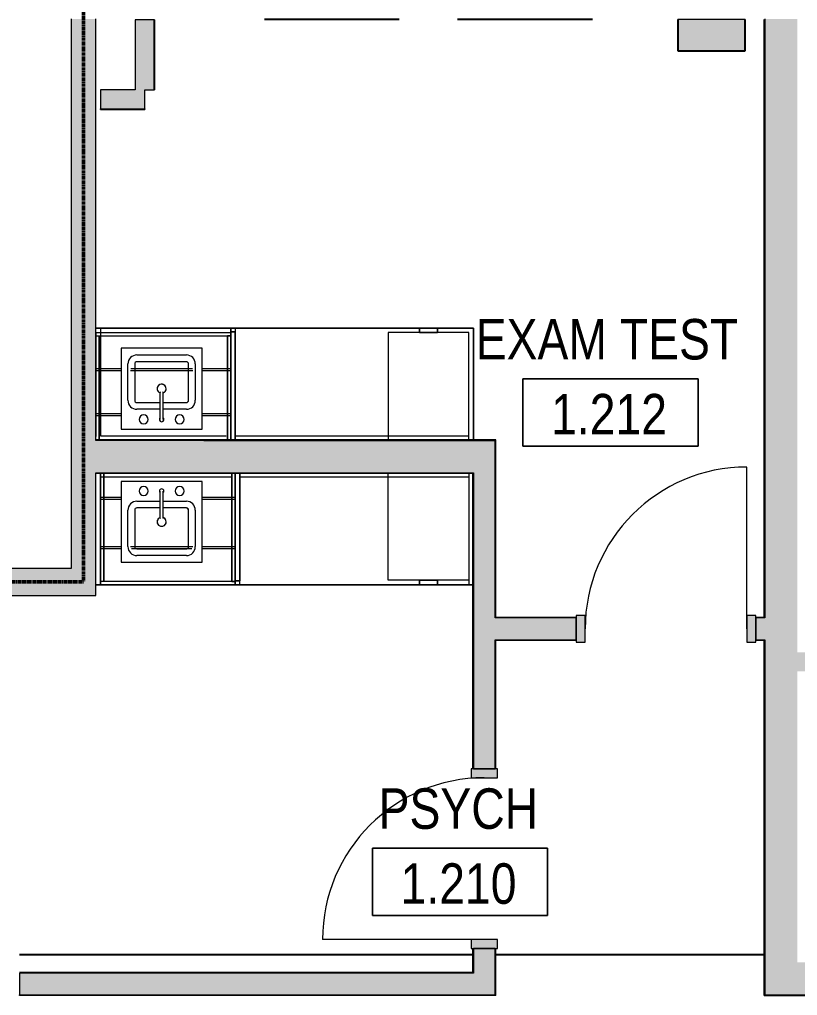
# Model space of a CAD drawing. Header units: inches. Extents: x -3640 to -1418, y -3630 to 137.
# Drawn here: x -2799.4 to -2626.3, y -2841.8 to -2624.6 of the extents above; entities that cross this region are included whole.
import ezdxf

# ---------------------------------------------------------------- set-up
doc = ezdxf.new("R2010")
doc.units = ezdxf.units.IN
doc.header["$MEASUREMENT"] = 0
doc.linetypes.add('1 HOUR', pattern=[0.3125, 0.1875, -0.0625, 0, -0.0625])
for name, color, linetype, lineweight in [('A-AREA-IDEN', 2, 'Continuous', 9), ('A-DOOR', 31, 'Continuous', 13), ('A-FLOR', 192, 'Continuous', 13), ('A-GENM', 13, 'Continuous', 9), ('A-GLAZ-CWMG', 51, 'Continuous', 13), ('A-WALL', 113, 'Continuous', 13), ('A-WALL-PATT', 111, 'Continuous', 13), ('I-WALL', 2, 'Continuous', 13), ('P-SANR-FIXT', 6, 'Continuous', 13), ('Q-CASE', 31, 'Continuous', 13), ('S-COLS', 52, 'Continuous', 13)]:
    doc.layers.add(name, color=color, linetype=linetype, lineweight=lineweight)
doc.styles.add('Arial Narrow', font='ARIALN.TTF', dxfattribs={"height": 9})

# ---------------------------------------------------------------- blocks, each defined once
blk = doc.blocks.new('15830016-STRUCT_MARTINEZ-MOORE_CENTRAL_v2018_rvt-1-DIMENSION PLAN - LEVEL 1 _567_ - 2__ - CAD')
at = {"layer": 'S-COLS', "lineweight": 5}
blk.add_hatch(color=50, dxfattribs=at).paths.add_polyline_path([(-2637.9, -2631.64), (-2637.9, -2624.64), (-2652.9, -2624.64), (-2652.9, -2631.64)], flags=0)
at = {"layer": 'A-FLOR', "color": 253, "lineweight": 25}
for p, q in [((-2799.4, -2832.64), (-2698.52, -2832.64)), ((-2693.4, -2832.64), (-2633.65, -2832.64))]:
    blk.add_line(p, q, dxfattribs=at)
at = {"layer": 'A-WALL', "color": 253, "lineweight": 25}
for p, q in [((-2714.9, -2624.64), (-2744.9, -2624.64)), ((-2671.9, -2624.64), (-2701.9, -2624.64))]:
    blk.add_line(p, q, dxfattribs=at)
at = {"layer": 'S-COLS', "color": 9}
blk.add_line((-2637.9, -2624.64), (-2652.9, -2624.64), dxfattribs=at)
at = {"layer": 'S-COLS', "color": 253, "lineweight": 25}
for p, q in [((-2652.9, -2624.64), (-2652.9, -2631.64)), ((-2637.9, -2631.64), (-2637.9, -2624.64)), ((-2652.9, -2631.64), (-2637.9, -2631.64))]:
    blk.add_line(p, q, dxfattribs=at)
blk = doc.blocks.new('Basic Wall _ B6-7 1_4_-BSALS - ___-3569002-DIMENSION PLAN - LEVEL 1 _567_ - 2__ - CAD')
at = {"layer": 'I-WALL', "lineweight": 20}
for p, q in [((-2633.65, -2757.64), (-2633.65, -2624.64)), ((-2633.65, -2841.77), (-2633.65, -2762.77)), ((-2633.52, -2841.64), (-2633.65, -2841.77))]:
    blk.add_line(p, q, dxfattribs=at)
blk = doc.blocks.new('Basic Wall _ B6-7 1_4_-BSALS - ___-3569009-DIMENSION PLAN - LEVEL 1 _567_ - 2__ - CAD')
at = {"layer": 'I-WALL', "lineweight": 20}
for p, q in [((-2781.4, -2725.64), (-2782.4, -2725.64)), ((-2780.65, -2725.64), (-2781.4, -2725.64)), ((-2752.15, -2725.64), (-2780.65, -2725.64)), ((-2751.4, -2725.64), (-2752.15, -2725.64)), ((-2750.4, -2725.64), (-2751.4, -2725.64)), ((-2698.52, -2725.64), (-2750.4, -2725.64)), ((-2698.4, -2725.52), (-2698.52, -2725.64))]:
    blk.add_line(p, q, dxfattribs=at)
blk = doc.blocks.new('Basic Wall _ B6-7 1_4_-BSALS - ___-3569008-DIMENSION PLAN - LEVEL 1 _567_ - 2__ - CAD')
at = {"layer": 'I-WALL', "lineweight": 20}
for p, q in [((-2781.65, -2718.14), (-2782.4, -2718.14)), ((-2753.15, -2718.14), (-2781.65, -2718.14)), ((-2758.35, -2718.27), (-2753.15, -2718.27)), ((-2752.4, -2718.14), (-2753.15, -2718.14)), ((-2753.15, -2718.27), (-2752.4, -2718.27)), ((-2751.4, -2718.14), (-2752.4, -2718.14)), ((-2752.4, -2718.27), (-2698.4, -2718.27)), ((-2698.4, -2718.14), (-2751.4, -2718.14)), ((-2693.4, -2718.14), (-2698.4, -2718.14)), ((-2698.4, -2718.27), (-2693.52, -2718.27)), ((-2693.4, -2718.14), (-2693.52, -2718.27))]:
    blk.add_line(p, q, dxfattribs=at)
blk = doc.blocks.new('Basic Wall _ B3-4 7_8_-BSALS - ___-3567751-DIMENSION PLAN - LEVEL 1 _567_ - 2__ - CAD')
at = {"layer": 'I-WALL', "lineweight": 20}
for q in [(-2799.4, -2836.64), (-2698.4, -2836.77)]:
    blk.add_line((-2698.52, -2836.64), q, dxfattribs=at)
blk = doc.blocks.new('Basic Wall _ B3-4 7_8_-BSALS - ___-3567750-DIMENSION PLAN - LEVEL 1 _567_ - 2__ - CAD')
at = {"layer": 'I-WALL', "lineweight": 20}
for p, q in [((-2799.4, -2841.77), (-2799.4, -2841.64)), ((-2693.4, -2841.77), (-2799.4, -2841.77)), ((-2693.52, -2841.64), (-2693.4, -2841.77))]:
    blk.add_line(p, q, dxfattribs=at)
blk = doc.blocks.new('Basic Wall _ B3-4 7_8_-BSALS - ___-3567753-DIMENSION PLAN - LEVEL 1 _567_ - 2__ - CAD')
at = {"layer": 'I-WALL', "lineweight": 20}
for p, q in [((-2698.52, -2725.64), (-2698.4, -2725.52)), ((-2698.52, -2750.39), (-2698.52, -2725.64)), ((-2698.4, -2725.52), (-2698.4, -2750.39)), ((-2698.52, -2791.33), (-2698.52, -2750.39)), ((-2698.4, -2750.39), (-2698.4, -2782.14)), ((-2698.52, -2836.64), (-2698.52, -2831.33)), ((-2698.4, -2836.77), (-2698.52, -2836.64))]:
    blk.add_line(p, q, dxfattribs=at)
blk = doc.blocks.new('Basic Wall _ B3-4 7_8_-BSALS - ___-3567752-DIMENSION PLAN - LEVEL 1 _567_ - 2__ - CAD')
at = {"layer": 'I-WALL', "lineweight": 20}
for p, q in [((-2693.52, -2718.27), (-2693.4, -2718.14)), ((-2693.4, -2757.64), (-2693.4, -2718.14)), ((-2693.4, -2791.33), (-2693.4, -2762.77)), ((-2693.4, -2841.77), (-2693.4, -2831.33)), ((-2693.4, -2841.77), (-2693.52, -2841.64))]:
    blk.add_line(p, q, dxfattribs=at)
blk = doc.blocks.new('Basic Wall _ B6-7 1_4_-BSALS - ___-3569010-DIMENSION PLAN - LEVEL 1 _567_ - 2__ - CAD')
at = {"layer": 'I-WALL', "lineweight": 20}
for p, q in [((-2633.65, -2841.77), (-2633.52, -2841.64)), ((-2633.65, -2841.77), (-2621.77, -2841.77)), ((-2621.77, -2841.64), (-2621.77, -2841.77))]:
    blk.add_line(p, q, dxfattribs=at)
blk = doc.blocks.new('Countertop- BSALS1 - 34_H 2-380266-DIMENSION PLAN - LEVEL 1 _567_ - 2__ - CAD')
at = {"layer": 'Q-CASE', "lineweight": 20}
for p, q in [((-13.76, -1), (15.24, -1)), ((-13.76, -25), (-13.76, -1)), ((16.24, -25), (16.24, -0.12)), ((16.24, -0.12), (16.24, -25)), ((-14.76, -25), (-14.76, -24.38)), ((-14.76, -25), (16.24, -25)), ((16.24, -25), (-14.76, -25))]:
    blk.add_line(p, q, dxfattribs=at)
blk = doc.blocks.new('Sink-Single-BSALS - SK--235519-DIMENSION PLAN - LEVEL 1 _567_ - 2__ - CAD')
at = {"layer": 'P-SANR-FIXT', "lineweight": 9}
for p, q in [((9, 9), (-9, 9)), ((-9, 9), (-9, -9)), ((9, -9), (9, 9)), ((-5.5, 4.59), (-0.36, 4.59)), ((0.36, 4.59), (5.5, 4.59)), ((-7.5, -5.5), (-7.5, 2.59)), ((-6, 2.59), (-6, -4.28)), ((-6, 2.59), (-6, -4.28)), ((-0.36, 3.09), (-5.5, 3.09)), ((-0.36, 3.09), (-5.5, 3.09)), ((-0.38, 4.34), (-0.38, 3.47)), ((5.5, 3.09), (0.36, 3.09)), ((5.5, 3.09), (0.36, 3.09)), ((0.37, 3.47), (0.37, 4.34)), ((6, -4.28), (6, 2.59)), ((6, -4.28), (6, 2.59)), ((7.5, 2.59), (7.5, -5.5)), ((-6, -4.28), (-6, -5.5)), ((-6, -4.28), (-6, -5.5)), ((6, -5.5), (6, -4.28)), ((6, -5.5), (6, -4.28)), ((-5.5, -6), (5.5, -6)), ((-5.5, -6), (5.5, -6)), ((5.5, -7.5), (-5.5, -7.5)), ((-9, -9), (9, -9))]:
    blk.add_line(p, q, dxfattribs=at)
at = {"layer": 'P-SANR-FIXT', "lineweight": 9, "flags": 128}
for points in [[(-0.38, 6.84), (-0.38, 6.84), (-0.38, 6.83), (-0.38, 6.82), (-0.38, 6.81), (-0.38, 6.79), (-0.38, 6.77), (-0.38, 6.74), (-0.38, 6.72), (-0.38, 6.68), (-0.38, 6.64), (-0.38, 6.6), (-0.38, 6.56), (-0.38, 6.51), (-0.38, 6.46), (-0.38, 6.41), (-0.38, 6.35), (-0.38, 6.29), (-0.38, 6.22), (-0.38, 6.15), (-0.38, 6.08), (-0.38, 6.01), (-0.38, 5.94), (-0.38, 5.86), (-0.38, 5.78), (-0.38, 5.69), (-0.38, 5.61), (-0.38, 5.52), (-0.38, 5.43), (-0.38, 5.34), (-0.38, 5.25), (-0.38, 5.15), (-0.38, 5.06), (-0.38, 4.96), (-0.38, 4.87), (-0.38, 4.77), (-0.38, 4.67), (-0.38, 4.57), (-0.38, 4.47), (-0.38, 4.37), (-0.38, 4.34)], [(0.37, 4.34), (0.37, 4.44), (0.37, 4.54), (0.37, 4.64), (0.37, 4.74), (0.37, 4.84), (0.37, 4.94), (0.37, 5.03), (0.37, 5.13), (0.37, 5.22), (0.37, 5.32), (0.37, 5.41), (0.37, 5.5), (0.37, 5.58), (0.37, 5.67), (0.37, 5.75), (0.37, 5.84), (0.37, 5.91), (0.37, 5.99), (0.37, 6.06), (0.37, 6.14), (0.37, 6.2), (0.37, 6.27), (0.37, 6.33), (0.37, 6.39), (0.37, 6.45), (0.37, 6.5), (0.37, 6.55), (0.37, 6.59), (0.37, 6.63), (0.37, 6.67), (0.37, 6.71), (0.37, 6.74), (0.37, 6.76), (0.37, 6.79), (0.37, 6.81), (0.37, 6.82), (0.37, 6.83), (0.37, 6.84), (0.37, 6.84), (0.37, 6.84)], [(-0.38, 3.47), (-0.38, 3.37), (-0.38, 3.27), (-0.38, 3.17), (-0.38, 3.07), (-0.38, 2.97), (-0.38, 2.87), (-0.38, 2.78), (-0.38, 2.68), (-0.38, 2.59), (-0.38, 2.49), (-0.38, 2.4), (-0.38, 2.31), (-0.38, 2.23), (-0.38, 2.14), (-0.38, 2.06), (-0.38, 1.97), (-0.38, 1.9), (-0.38, 1.82), (-0.38, 1.75), (-0.38, 1.67), (-0.38, 1.61), (-0.38, 1.54), (-0.38, 1.48), (-0.38, 1.42), (-0.38, 1.36), (-0.38, 1.31), (-0.38, 1.26), (-0.38, 1.22), (-0.38, 1.18), (-0.38, 1.14), (-0.38, 1.1), (-0.38, 1.07), (-0.38, 1.05), (-0.38, 1.02), (-0.38, 1), (-0.38, 0.99), (-0.38, 0.98), (-0.38, 0.97), (-0.38, 0.97), (-0.38, 0.97)], [(0.37, 0.97), (0.37, 0.97), (0.37, 0.98), (0.37, 0.99), (0.37, 1), (0.37, 1.02), (0.37, 1.04), (0.37, 1.06), (0.37, 1.09), (0.37, 1.13), (0.37, 1.16), (0.37, 1.21), (0.37, 1.25), (0.37, 1.3), (0.37, 1.35), (0.37, 1.4), (0.37, 1.46), (0.37, 1.52), (0.37, 1.59), (0.37, 1.66), (0.37, 1.73), (0.37, 1.8), (0.37, 1.87), (0.37, 1.95), (0.37, 2.03), (0.37, 2.12), (0.37, 2.2), (0.37, 2.29), (0.37, 2.38), (0.37, 2.47), (0.37, 2.56), (0.37, 2.66), (0.37, 2.75), (0.37, 2.85), (0.37, 2.94), (0.37, 3.04), (0.37, 3.14), (0.37, 3.24), (0.37, 3.34), (0.37, 3.44), (0.37, 3.47)]]:
    blk.add_lwpolyline(points, dxfattribs=at)
at = {"layer": 'P-SANR-FIXT', "lineweight": 9}
for centre, radius, start, end in [((-4, 6.85), 1, 360, 180), ((-4, 6.85), 1, 180, 360), ((0, 6.84), 0.5, 360, 180), ((0, 6.84), 0.5, 180, 221.3753), ((0, 6.84), 0.5, 318.6247, 0), ((4, 6.85), 1, 360, 180), ((4, 6.85), 1, 180, 360), ((-5.5, 2.59), 2, 90, 180), ((5.5, 2.59), 2, 0, 90), ((-5.5, 2.59), 0.5, 90, 180), ((-5.5, 2.59), 0.5, 90, 180), ((5.5, 2.59), 0.5, 60, 90), ((5.5, 2.59), 0.5, 360, 90), ((5.5, 2.59), 0.5, 360, 60), ((0, 0), 1, 111.1456, 180), ((0, 0), 1, 165, 180), ((0, 0), 1, 111.4672, 165), ((0, 0.97), 0.375, 180.1021, 218.5714), ((0, 0.97), 0.375, 321.4286, 359.8979), ((0, 0), 1, 0, 68.8544), ((0, 0), 1, 60, 68.5328), ((0, 0), 1, 360, 60), ((0, 0), 1, 180, 308.5714), ((0, 0), 1, 180, 255), ((0, 0), 1, 255, 270), ((0, 0), 1, 270, 285), ((0, 0), 1, 285, 360), ((0, 0), 1, 308.5714, 0), ((-5.5, -5.5), 2, 180, 270), ((-5.5, -5.5), 0.5, 180, 210), ((-5.5, -5.5), 0.5, 180, 270), ((-5.5, -5.5), 0.5, 210, 270), ((5.5, -5.5), 0.5, 270, 360), ((5.5, -5.5), 2, 270, 0), ((5.5, -5.5), 0.5, 270, 300), ((5.5, -5.5), 0.5, 300, 330), ((5.5, -5.5), 0.5, 330, 360)]:
    blk.add_arc(centre, radius, start, end, dxfattribs=at)
blk = doc.blocks.new('Basic Wall _ B3-4 7_8_-BSALS - ___-3567755-DIMENSION PLAN - LEVEL 1 _567_ - 2__ - CAD')
at = {"layer": 'I-WALL', "lineweight": 20}
for p, q in [((-2675.52, -2762.77), (-2693.4, -2762.77)), ((-2633.65, -2762.77), (-2635.52, -2762.77))]:
    blk.add_line(p, q, dxfattribs=at)
blk = doc.blocks.new('Basic Wall _ B3-4 7_8_-BSALS - ___-3567754-DIMENSION PLAN - LEVEL 1 _567_ - 2__ - CAD')
at = {"layer": 'I-WALL', "lineweight": 20}
for p, q in [((-2675.52, -2757.64), (-2693.4, -2757.64)), ((-2633.65, -2757.64), (-2635.52, -2757.64))]:
    blk.add_line(p, q, dxfattribs=at)
blk = doc.blocks.new('Casework- Skirt ADA- BSALS1 - 34_H-3511350-DIMENSION PLAN - LEVEL 1 _567_ - 2__ - CAD')
at = {"layer": 'Q-CASE', "lineweight": 20}
for p, q in [((-14.26, 0.87), (-14.26, -4.56)), ((-14.26, -23.25), (-14.26, 0.87)), ((-14.26, 0.87), (-14.26, -5)), ((-14.26, -4.56), (-14.26, 0.87)), ((-13.51, 0.87), (-13.51, -23.25)), ((-13.51, -4.56), (-13.51, 0.87)), ((14.99, -23.25), (14.99, 0.87)), ((14.99, 0.87), (14.99, -4.56)), ((15.74, -4.56), (15.74, 0.87)), ((15.74, 0.87), (15.74, -23.25)), ((15.74, 0.87), (15.74, -4.56)), ((15.74, -5), (15.74, 0.87)), ((-14.26, -4.56), (-14.26, -15.56)), ((-13.51, -4.56), (-14.26, -4.56)), ((-14.26, -15.56), (-14.26, -4.56)), ((-13.51, -4.56), (-14.26, -4.56)), ((-14.26, -5), (-14.26, -16)), ((-13.51, -5), (-14.26, -5)), ((-13.51, -15.56), (-13.51, -4.56)), ((-9.64, -4.56), (-13.51, -4.56)), ((-9.64, -5), (-13.51, -5)), ((14.99, -4.56), (8.36, -4.56)), ((14.99, -5), (8.36, -5)), ((14.99, -4.56), (14.99, -15.56)), ((15.74, -4.56), (14.99, -4.56)), ((15.74, -4.56), (14.99, -4.56)), ((15.74, -5), (14.99, -5)), ((15.74, -15.56), (15.74, -4.56)), ((15.74, -4.56), (15.74, -15.56)), ((15.74, -16), (15.74, -5)), ((-14.26, -15.56), (-14.26, -23.25)), ((-13.51, -15.56), (-14.26, -15.56)), ((-14.26, -23.25), (-14.26, -15.56)), ((-13.51, -15.56), (-14.26, -15.56)), ((-14.26, -16), (-14.26, -23.25)), ((-13.51, -16), (-14.26, -16)), ((-13.51, -23.25), (-13.51, -15.56)), ((-9.64, -15.56), (-13.51, -15.56)), ((-9.64, -16), (-13.51, -16)), ((6.29, -15.56), (-7.57, -15.56)), ((6.11, -16), (-7.38, -16)), ((14.99, -15.56), (8.36, -15.56)), ((14.99, -16), (8.36, -16)), ((14.99, -15.56), (14.99, -23.25)), ((15.74, -15.56), (14.99, -15.56)), ((15.74, -15.56), (14.99, -15.56)), ((15.74, -16), (14.99, -16)), ((15.74, -23.12), (15.74, -15.56)), ((15.74, -15.56), (15.74, -23.12)), ((15.74, -23.12), (15.74, -16)), ((-13.51, -23.25), (-14.26, -23.25)), ((-13.51, -23.25), (-14.26, -23.25)), ((-14.26, -23.25), (-14.26, -24)), ((-14.26, -24), (-14.26, -23.25)), ((15.74, -23.25), (-14.26, -23.25)), ((-13.51, -23.25), (-14.26, -23.25)), ((14.99, -23.25), (-13.51, -23.25)), ((14.99, -23.25), (15.74, -23.25)), ((15.74, -23.25), (14.99, -23.25)), ((15.74, -23.25), (14.99, -23.25)), ((15.74, -23.25), (15.74, -23.12)), ((15.74, -23.12), (15.74, -23.25)), ((15.74, -23.25), (15.74, -23.12)), ((15.74, -23.25), (15.74, -24)), ((15.74, -24), (15.74, -23.25)), ((15.74, -24), (-14.26, -24)), ((15.74, -24), (-14.26, -24))]:
    blk.add_line(p, q, dxfattribs=at)
blk = doc.blocks.new('Countertop- BSALS1 - 30_H-385245-DIMENSION PLAN - LEVEL 1 _567_ - 2__ - CAD')
at = {"layer": 'Q-CASE', "lineweight": 20}
for p, q in [((-25.76, -0.13), (-25.76, -25)), ((-25.76, -25), (-25.76, -0.13)), ((-24.76, -1), (26.24, -1)), ((-24.76, -25), (-24.76, -1)), ((26.24, -1), (26.24, -25)), ((27.24, -0.13), (27.24, -25)), ((-25.76, -25), (27.24, -25)), ((27.24, -25), (-25.76, -25))]:
    blk.add_line(p, q, dxfattribs=at)
blk = doc.blocks.new('Casework- Divider Panel1 - Divider Panel-385246-DIMENSION PLAN - LEVEL 1 _567_ - 2__ - CAD')
at = {"layer": 'Q-CASE', "lineweight": 20}
for p, q in [((12.74, 0), (-11.26, 0)), ((-11.26, 0), (-11.26, -1)), ((-11.26, -1), (-11.26, 0)), ((-11.26, 0), (12.61, 0)), ((-11.26, -1), (12.74, -1)), ((12.61, -1), (-11.26, -1))]:
    blk.add_line(p, q, dxfattribs=at)
blk = doc.blocks.new('Casework- Drawer Unit- 3_Adjustable_Drawers- BSALS1 - 30_H 2-385247-DIMENSION PLAN - LEVEL 1 _567_ - 2__ - CAD')
at = {"layer": 'Q-CASE', "lineweight": 20}
for p, q in [((-32.26, -24), (-32.26, -0.12)), ((-14.26, -0.12), (-14.26, -24)), ((-14.26, -24), (-32.26, -24)), ((-21.26, -24), (-25.26, -24)), ((-25.26, -24), (-25.26, -25)), ((-25.26, -25), (-25.26, -24)), ((-25.26, -24), (-21.26, -24)), ((-21.26, -24), (-25.26, -24)), ((-25.26, -24), (-25.26, -25)), ((-25.26, -25), (-25.26, -24)), ((-25.26, -24), (-21.26, -24)), ((-21.26, -24), (-25.26, -24)), ((-25.26, -24), (-25.26, -25)), ((-25.26, -25), (-25.26, -24)), ((-25.26, -24), (-21.26, -24)), ((-25.26, -25), (-21.26, -25)), ((-21.26, -25), (-25.26, -25)), ((-25.26, -25), (-21.26, -25)), ((-21.26, -25), (-25.26, -25)), ((-25.26, -25), (-21.26, -25)), ((-21.26, -25), (-25.26, -25)), ((-21.26, -25), (-21.26, -24)), ((-21.26, -24), (-21.26, -25)), ((-21.26, -25), (-21.26, -24)), ((-21.26, -24), (-21.26, -25)), ((-21.26, -25), (-21.26, -24)), ((-21.26, -24), (-21.26, -25))]:
    blk.add_line(p, q, dxfattribs=at)
blk = doc.blocks.new('Countertop- BSALS1 - 34_H 2-385248-DIMENSION PLAN - LEVEL 1 _567_ - 2__ - CAD')
at = {"layer": 'Q-CASE', "lineweight": 20}
for p, q in [((15.74, 25), (-14.26, 25)), ((-14.26, 0.87), (-14.26, 25)), ((-14.26, 25), (15.74, 25)), ((-13.26, 25), (-13.26, 1)), ((15.74, 0), (15.74, 25)), ((15.74, 25), (15.74, 0)), ((-13.26, 1), (14.74, 1))]:
    blk.add_line(p, q, dxfattribs=at)
blk = doc.blocks.new('Sink-Single-BSALS - SK--385249-DIMENSION PLAN - LEVEL 1 _567_ - 2__ - CAD')
at = {"layer": 'P-SANR-FIXT', "lineweight": 9}
for p, q in [((9, 9), (-9, 9)), ((-9, 9), (-9, -9)), ((9, -9), (9, 9)), ((-5.5, 7.5), (5.5, 7.5)), ((-7.5, -2.59), (-7.5, 5.5)), ((-6, 5.5), (-6, 2.89)), ((-6, 5.5), (-6, 2.89)), ((5.5, 6), (-5.5, 6)), ((5.5, 6), (-5.5, 6)), ((6, 2.89), (6, 5.5)), ((6, 2.89), (6, 5.5)), ((7.5, 5.5), (7.5, -2.59)), ((-6, 2.89), (-6, -2.59)), ((-6, 2.89), (-6, -2.59)), ((6, -2.59), (6, 2.89)), ((6, -2.59), (6, 2.89)), ((-5.5, -3.09), (-0.36, -3.09)), ((-5.5, -3.09), (-0.36, -3.09)), ((-0.38, -3.47), (-0.38, -4.34)), ((0.36, -3.09), (5.5, -3.09)), ((0.36, -3.09), (5.5, -3.09)), ((0.37, -4.34), (0.37, -3.47)), ((-0.36, -4.59), (-5.5, -4.59)), ((5.5, -4.59), (0.36, -4.59)), ((-9, -9), (9, -9))]:
    blk.add_line(p, q, dxfattribs=at)
at = {"layer": 'P-SANR-FIXT', "lineweight": 9, "flags": 128}
for points in [[(-0.38, -0.97), (-0.38, -0.97), (-0.38, -0.98), (-0.38, -0.99), (-0.38, -1), (-0.38, -1.02), (-0.38, -1.04), (-0.38, -1.06), (-0.38, -1.09), (-0.38, -1.13), (-0.38, -1.16), (-0.38, -1.21), (-0.38, -1.25), (-0.38, -1.3), (-0.38, -1.35), (-0.38, -1.4), (-0.38, -1.46), (-0.38, -1.52), (-0.38, -1.59), (-0.38, -1.66), (-0.38, -1.73), (-0.38, -1.8), (-0.38, -1.87), (-0.38, -1.95), (-0.38, -2.03), (-0.38, -2.12), (-0.38, -2.2), (-0.38, -2.29), (-0.38, -2.38), (-0.38, -2.47), (-0.38, -2.56), (-0.38, -2.66), (-0.38, -2.75), (-0.38, -2.85), (-0.38, -2.94), (-0.38, -3.04), (-0.38, -3.14), (-0.38, -3.24), (-0.38, -3.34), (-0.38, -3.44), (-0.38, -3.47)], [(0.37, -3.47), (0.37, -3.37), (0.37, -3.27), (0.37, -3.17), (0.37, -3.07), (0.37, -2.97), (0.37, -2.87), (0.37, -2.78), (0.37, -2.68), (0.37, -2.59), (0.37, -2.49), (0.37, -2.4), (0.37, -2.31), (0.37, -2.23), (0.37, -2.14), (0.37, -2.06), (0.37, -1.97), (0.37, -1.9), (0.37, -1.82), (0.37, -1.75), (0.37, -1.67), (0.37, -1.61), (0.37, -1.54), (0.37, -1.48), (0.37, -1.42), (0.37, -1.36), (0.37, -1.31), (0.37, -1.26), (0.37, -1.22), (0.37, -1.18), (0.37, -1.14), (0.37, -1.1), (0.37, -1.07), (0.37, -1.05), (0.37, -1.02), (0.37, -1), (0.37, -0.99), (0.37, -0.98), (0.37, -0.97), (0.37, -0.97), (0.37, -0.97)], [(-0.38, -4.34), (-0.38, -4.44), (-0.38, -4.54), (-0.38, -4.64), (-0.38, -4.74), (-0.38, -4.84), (-0.38, -4.94), (-0.38, -5.03), (-0.38, -5.13), (-0.38, -5.22), (-0.38, -5.32), (-0.38, -5.41), (-0.38, -5.5), (-0.38, -5.58), (-0.38, -5.67), (-0.38, -5.75), (-0.38, -5.84), (-0.38, -5.91), (-0.38, -5.99), (-0.38, -6.06), (-0.38, -6.14), (-0.38, -6.2), (-0.38, -6.27), (-0.38, -6.33), (-0.38, -6.39), (-0.38, -6.45), (-0.38, -6.5), (-0.38, -6.55), (-0.38, -6.59), (-0.38, -6.63), (-0.38, -6.67), (-0.38, -6.71), (-0.38, -6.74), (-0.38, -6.76), (-0.38, -6.79), (-0.38, -6.81), (-0.38, -6.82), (-0.38, -6.83), (-0.38, -6.84), (-0.38, -6.84), (-0.38, -6.84)], [(0.37, -6.84), (0.37, -6.84), (0.37, -6.83), (0.37, -6.82), (0.37, -6.81), (0.37, -6.79), (0.37, -6.77), (0.37, -6.74), (0.37, -6.72), (0.37, -6.68), (0.37, -6.64), (0.37, -6.6), (0.37, -6.56), (0.37, -6.51), (0.37, -6.46), (0.37, -6.41), (0.37, -6.35), (0.37, -6.29), (0.37, -6.22), (0.37, -6.15), (0.37, -6.08), (0.37, -6.01), (0.37, -5.94), (0.37, -5.86), (0.37, -5.78), (0.37, -5.69), (0.37, -5.61), (0.37, -5.52), (0.37, -5.43), (0.37, -5.34), (0.37, -5.25), (0.37, -5.15), (0.37, -5.06), (0.37, -4.96), (0.37, -4.87), (0.37, -4.77), (0.37, -4.67), (0.37, -4.57), (0.37, -4.47), (0.37, -4.37), (0.37, -4.34)]]:
    blk.add_lwpolyline(points, dxfattribs=at)
at = {"layer": 'P-SANR-FIXT', "lineweight": 9}
for centre, radius, start, end in [((-5.5, 5.5), 2, 90, 180), ((5.5, 5.5), 2, 0, 90), ((-5.5, 5.5), 0.5, 90, 180), ((-5.5, 5.5), 0.5, 90, 180), ((5.5, 5.5), 0.5, 0, 90), ((5.5, 5.5), 0.5, 0, 90), ((0, 0), 1, 90, 180), ((0, 0), 1, 128.5714, 180), ((0, 0), 1, 180, 205.7143), ((0, 0), 1, 180, 225), ((0, 0), 1, 0, 128.5714), ((0, 0), 1, 75, 90), ((0, 0), 1, 60, 75), ((0, 0), 1, 291.4672, 360), ((0, 0), 1, 0, 60), ((0, 0), 1, 308.5714, 360), ((0, 0), 1, 205.7143, 231.4286), ((0, 0), 1, 225, 240), ((0, 0), 1, 231.4286, 248.8544), ((0, 0), 1, 240, 248.5328), ((0, -0.97), 0.375, 141.4286, 179.8979), ((0, -0.97), 0.375, 0.1021, 38.5714), ((0, 0), 1, 291.1456, 308.5714), ((-5.5, -2.59), 2, 180, 270), ((-5.5, -2.59), 0.5, 180, 270), ((-5.5, -2.59), 0.5, 180, 270), ((5.5, -2.59), 0.5, 270, 0), ((5.5, -2.59), 2, 270, 0), ((5.5, -2.59), 0.5, 270, 300), ((5.5, -2.59), 0.5, 300, 0), ((-4, -6.85), 1, 360, 180), ((0, -6.84), 0.5, 138.6247, 180), ((0, -6.84), 0.5, 360, 41.3753), ((4, -6.85), 1, 360, 180), ((-4, -6.85), 1, 180, 360), ((0, -6.84), 0.5, 180, 360), ((4, -6.85), 1, 180, 360)]:
    blk.add_arc(centre, radius, start, end, dxfattribs=at)
blk = doc.blocks.new('Casework- Skirt ADA- BSALS1 - 34_H-3511351-DIMENSION PLAN - LEVEL 1 _567_ - 2__ - CAD')
at = {"layer": 'Q-CASE', "lineweight": 20}
for p, q in [((-14.26, 23.25), (-14.26, 24)), ((-14.26, 24), (-14.26, 23.25)), ((-14.26, 24), (15.74, 24)), ((-14.26, 24), (15.74, 24)), ((15.74, 23.25), (15.74, 24)), ((15.74, 24), (15.74, 23.25)), ((-14.26, 0.87), (-14.26, 23.25)), ((-14.26, 23.25), (-14.26, 15.56)), ((-14.26, 23.25), (-13.51, 23.25)), ((-14.26, 23.25), (-13.51, 23.25)), ((-14.26, 15.56), (-14.26, 23.25)), ((-14.26, 23.25), (-14.26, 16)), ((-14.26, 23.25), (15.74, 23.25)), ((-14.26, 23.25), (-13.51, 23.25)), ((-13.51, 15.56), (-13.51, 23.25)), ((-13.51, 23.25), (-13.51, 0)), ((-13.51, 23.25), (14.99, 23.25)), ((14.99, 23.25), (14.99, 15.56)), ((14.99, 0), (14.99, 23.25)), ((15.74, 23.25), (14.99, 23.25)), ((14.99, 23.25), (15.74, 23.25)), ((14.99, 23.25), (15.74, 23.25)), ((15.74, 23.25), (15.74, 0)), ((15.74, 15.56), (15.74, 23.25)), ((15.74, 16), (15.74, 23.25)), ((15.74, 23.25), (15.74, 15.56)), ((-14.26, 16), (-14.26, 6)), ((-14.26, 16), (-13.51, 16)), ((-14.26, 15.56), (-14.26, 5.56)), ((-14.26, 15.56), (-13.51, 15.56)), ((-14.26, 5.56), (-14.26, 15.56)), ((-14.26, 15.56), (-13.51, 15.56)), ((-13.51, 16), (-8.64, 16)), ((-13.51, 5.56), (-13.51, 15.56)), ((-13.51, 15.56), (-8.64, 15.56)), ((-6.58, 15.56), (7.31, 15.56)), ((-6.51, 16), (7.24, 16)), ((9.36, 16), (14.99, 16)), ((9.36, 15.56), (14.99, 15.56)), ((14.99, 16), (15.74, 16)), ((14.99, 15.56), (14.99, 5.56)), ((14.99, 15.56), (15.74, 15.56)), ((14.99, 15.56), (15.74, 15.56)), ((15.74, 6), (15.74, 16)), ((15.74, 5.56), (15.74, 15.56)), ((15.74, 15.56), (15.74, 5.56)), ((-14.26, 6), (-14.26, 0.87)), ((-14.26, 6), (-13.51, 6)), ((-14.26, 5.56), (-14.26, 0.87)), ((-14.26, 5.56), (-13.51, 5.56)), ((-14.26, 0.87), (-14.26, 5.56)), ((-14.26, 5.56), (-13.51, 5.56)), ((-13.51, 6), (-8.64, 6)), ((-13.51, 0), (-13.51, 5.56)), ((-13.51, 5.56), (-8.64, 5.56)), ((9.36, 6), (14.99, 6)), ((9.36, 5.56), (14.99, 5.56)), ((14.99, 6), (15.74, 6)), ((14.99, 5.56), (14.99, 0)), ((14.99, 5.56), (15.74, 5.56)), ((14.99, 5.56), (15.74, 5.56)), ((15.74, 0.12), (15.74, 6)), ((15.74, 0.12), (15.74, 5.56)), ((15.74, 5.56), (15.74, 0.12)), ((14.99, 0), (9.78, 0)), ((9.78, 0), (14.99, 0)), ((15.74, 0), (14.99, 0)), ((14.99, 0), (15.74, 0)), ((15.74, 0), (15.74, 0.12)), ((15.74, 0), (15.74, 0.12)), ((15.74, 0.12), (15.74, 0)), ((14.99, 0), (15.74, 0))]:
    blk.add_line(p, q, dxfattribs=at)
blk = doc.blocks.new('Countertop- BSALS1 - 30_H-385251-DIMENSION PLAN - LEVEL 1 _567_ - 2__ - CAD')
at = {"layer": 'Q-CASE', "lineweight": 20}
for p, q in [((27.74, 25), (-26.26, 25)), ((-26.26, 25), (-26.26, 24)), ((-26.26, 24), (-26.26, 25)), ((-26.26, 25), (27.74, 25)), ((-26.26, 24), (-26.26, 0)), ((-26.26, 0), (-26.26, 24)), ((-25.26, 25), (-25.26, 1)), ((27.74, 0), (27.74, 25)), ((27.74, 25), (27.74, 0)), ((27.74, 0), (-26.26, 0)), ((-25.26, 1), (26.74, 1))]:
    blk.add_line(p, q, dxfattribs=at)
blk = doc.blocks.new('Casework- Divider Panel1 - Divider Panel-385252-DIMENSION PLAN - LEVEL 1 _567_ - 2__ - CAD')
at = {"layer": 'Q-CASE', "lineweight": 20}
for p, q in [((12.74, 1), (-11.26, 1)), ((-11.26, 1), (-11.26, 0)), ((-11.26, 0), (-11.26, 1)), ((-11.26, 1), (12.74, 1)), ((12.74, 0), (12.74, 1)), ((12.74, 1), (12.74, 0)), ((-11.26, 0), (-11.14, 0)), ((-11.14, 0), (-11.26, 0)), ((-11.14, 0), (12.74, 0)), ((-10.39, 0), (-11.14, 0)), ((12.74, 0), (-10.39, 0))]:
    blk.add_line(p, q, dxfattribs=at)
blk = doc.blocks.new('Casework- Drawer Unit- 3_Adjustable_Drawers- BSALS1 - 30_H 2-385253-DIMENSION PLAN - LEVEL 1 _567_ - 2__ - CAD')
at = {"layer": 'Q-CASE', "lineweight": 20}
for p, q in [((-14.26, 24), (-32.26, 24)), ((-32.26, 24), (-32.26, 0)), ((-21.26, 25), (-25.26, 25)), ((-25.26, 25), (-25.26, 24)), ((-25.26, 24), (-25.26, 25)), ((-25.26, 25), (-21.26, 25)), ((-21.26, 25), (-25.26, 25)), ((-25.26, 25), (-25.26, 24)), ((-25.26, 24), (-25.26, 25)), ((-25.26, 25), (-21.26, 25)), ((-21.26, 25), (-25.26, 25)), ((-25.26, 25), (-25.26, 24)), ((-25.26, 24), (-25.26, 25)), ((-25.26, 25), (-21.26, 25)), ((-25.26, 24), (-21.26, 24)), ((-21.26, 24), (-25.26, 24)), ((-25.26, 24), (-21.26, 24)), ((-21.26, 24), (-25.26, 24)), ((-25.26, 24), (-21.26, 24)), ((-21.26, 24), (-25.26, 24)), ((-21.26, 24), (-21.26, 25)), ((-21.26, 25), (-21.26, 24)), ((-21.26, 24), (-21.26, 25)), ((-21.26, 25), (-21.26, 24)), ((-21.26, 24), (-21.26, 25)), ((-21.26, 25), (-21.26, 24)), ((-14.26, 0), (-14.26, 24)), ((-32.26, 0), (-14.26, 0))]:
    blk.add_line(p, q, dxfattribs=at)
blk = doc.blocks.new('Basic Wall _ A3-4 1_4_-BSALS - ___-3569759-DIMENSION PLAN - LEVEL 1 _567_ - 2__ - CAD')
at = {"layer": 'I-WALL', "lineweight": 20}
for p, q in [((-2769.4, -2624.7), (-2769.27, -2624.7)), ((-2769.27, -2640.27), (-2769.27, -2624.7)), ((-2769.27, -2640.27), (-2769.4, -2640.27))]:
    blk.add_line(p, q, dxfattribs=at)
blk = doc.blocks.new('Basic Wall _ A3-4 1_4_-BSALS - ___-3569760-DIMENSION PLAN - LEVEL 1 _567_ - 2__ - CAD')
at = {"layer": 'I-WALL', "lineweight": 20}
for p, q in [((-2781.4, -2644.64), (-2781.4, -2644.52)), ((-2771.52, -2644.52), (-2771.52, -2644.64)), ((-2781.4, -2644.64), (-2771.52, -2644.64))]:
    blk.add_line(p, q, dxfattribs=at)
blk = doc.blocks.new('Door-J1_1-Curtain_Wall-_only works in CW_-BSALS - Door-J1_1-BSALS-383820-DIMENSION PLAN - LEVEL 1 _567_ - 2__ - CAD')
at = {"layer": 'A-DOOR', "lineweight": 20}
blk.add_line((18, 0), (18, 36), dxfattribs=at)
at = {"layer": 'A-DOOR', "lineweight": 9}
blk.add_arc((18, 0), 36, 90, 180, dxfattribs=at)
blk = doc.blocks.new('Rectangular Mullion - 2 x 6 interior mullion-383822-DIMENSION PLAN - LEVEL 1 _567_ - 2__ - CAD')
at = {"layer": 'A-GLAZ-CWMG', "lineweight": 9}
blk.add_hatch(color=90, dxfattribs=at).paths.add_polyline_path([(-2, 2.9375), (-2, -2.9375), (0, -2.9375), (0, 2.9375)], flags=0)
at = {"layer": 'A-GLAZ-CWMG', "lineweight": 20}
for p, q in [((0, 2.9375), (-2, 2.9375)), ((-2, 2.9375), (-2, -2.9375)), ((0, -2.9375), (0, 2.9375)), ((-2, -2.9375), (0, -2.9375))]:
    blk.add_line(p, q, dxfattribs=at)
blk = doc.blocks.new('Rectangular Mullion - 2 x 6 interior mullion-383825-DIMENSION PLAN - LEVEL 1 _567_ - 2__ - CAD')
at = {"layer": 'A-GLAZ-CWMG', "lineweight": 9}
blk.add_hatch(color=90, dxfattribs=at).paths.add_polyline_path([(0, 2.9375), (0, -2.9375), (-2, -2.9375), (-2, 2.9375)], flags=0)
at = {"layer": 'A-GLAZ-CWMG', "lineweight": 20}
for p, q in [((-2, 2.9375), (0, 2.9375)), ((-2, -2.9375), (-2, 2.9375)), ((0, 2.9375), (0, -2.9375)), ((0, -2.9375), (-2, -2.9375))]:
    blk.add_line(p, q, dxfattribs=at)
blk = doc.blocks.new('Door-J1_1-Curtain_Wall-_only works in CW_-BSALS - Door-J1_1-BSALS-383242-DIMENSION PLAN - LEVEL 1 _567_ - 2__ - CAD')
at = {"layer": 'A-DOOR', "lineweight": 20}
blk.add_line((18, 0), (18, -36), dxfattribs=at)
at = {"layer": 'A-DOOR', "lineweight": 9}
blk.add_arc((18, 0), 36, 180, 270, dxfattribs=at)
blk = doc.blocks.new('Rectangular Mullion - 2 x 6 interior mullion-383777-DIMENSION PLAN - LEVEL 1 _567_ - 2__ - CAD')
at = {"layer": 'A-GLAZ-CWMG', "lineweight": 9}
blk.add_hatch(color=90, dxfattribs=at).paths.add_polyline_path([(-2, -2.9375), (0, -2.9375), (0, 2.9375), (-2, 2.9375)], flags=0)
at = {"layer": 'A-GLAZ-CWMG', "lineweight": 20}
for p, q in [((0, 2.9375), (-2, 2.9375)), ((-2, 2.9375), (-2, -2.9375)), ((0, -2.9375), (0, 2.9375)), ((-2, -2.9375), (0, -2.9375))]:
    blk.add_line(p, q, dxfattribs=at)
blk = doc.blocks.new('Rectangular Mullion - 2 x 6 interior mullion-383780-DIMENSION PLAN - LEVEL 1 _567_ - 2__ - CAD')
at = {"layer": 'A-GLAZ-CWMG', "lineweight": 9}
blk.add_hatch(color=90, dxfattribs=at).paths.add_polyline_path([(0, -2.9375), (-2, -2.9375), (-2, 2.9375), (0, 2.9375)], flags=0)
at = {"layer": 'A-GLAZ-CWMG', "lineweight": 20}
for p, q in [((-2, 2.9375), (0, 2.9375)), ((-2, -2.9375), (-2, 2.9375)), ((0, 2.9375), (0, -2.9375)), ((0, -2.9375), (-2, -2.9375))]:
    blk.add_line(p, q, dxfattribs=at)
blk = doc.blocks.new('Fire Rating - BSALS _Combined_1 - 1-Hour Fire-3467341-DIMENSION PLAN - LEVEL 1 _567_ - 2__ - CAD')
at = {"layer": 'A-GENM', "linetype": '1 HOUR', "lineweight": 50}
blk.add_line((0, 0), (131.6875, 0), dxfattribs=at)
blk = doc.blocks.new('Fire Rating - BSALS _Combined_1 - 1-Hour Fire-3467426-DIMENSION PLAN - LEVEL 1 _567_ - 2__ - CAD')
at = {"layer": 'A-GENM', "linetype": '1 HOUR', "lineweight": 50}
blk.add_line((0, 0), (22.8125, 0), dxfattribs=at)
blk = doc.blocks.new('Room Tag- BSALS - Room Tag-28050-DIMENSION PLAN - LEVEL 1 _567_ - 2__ - CAD')
at = {"layer": 'A-AREA-IDEN'}
for p, q in [((-0.203125, -0.171875), (-0.203125, -0.015625)), ((-0.203125, -0.015625), (0.203125, -0.015625)), ((0.203125, -0.015625), (-0.203125, -0.015625)), ((-0.203125, -0.015625), (-0.203125, -0.171875)), ((0.203125, -0.015625), (0.203125, -0.171875)), ((0.203125, -0.171875), (0.203125, -0.015625)), ((0.203125, -0.171875), (-0.203125, -0.171875)), ((-0.203125, -0.171875), (0.203125, -0.171875))]:
    blk.add_line(p, q, dxfattribs=at)

msp = doc.modelspace()

# ---------------------------------------------------------------- block references
at = {"lineweight": 5}
msp.add_blockref('15830016-STRUCT_MARTINEZ-MOORE_CENTRAL_v2018_rvt-1-DIMENSION PLAN - LEVEL 1 _567_ - 2__ - CAD', (0, 0), dxfattribs=at)

# ---------------------------------------------------------------- next in the draw order: hatches: boundary and pattern name
at = {"layer": 'A-WALL-PATT', "lineweight": 20}
msp.add_hatch(color=10, dxfattribs=at).paths.add_polyline_path([(-2782.4, -2752.77), (-2782.4, -2624.52), (-2787.9, -2624.52), (-2787.9, -2752.77)], flags=0)
at = {"layer": 'A-WALL-PATT', "lineweight": 5}
for points in [[(-2771.52, -2640.27), (-2769.4, -2640.27), (-2769.4, -2624.7), (-2773.65, -2624.7), (-2773.65, -2640.27)], [(-2626.27, -2834.39), (-2626.27, -2624.52), (-2633.52, -2624.52), (-2633.52, -2834.39)], [(-2781.4, -2644.52), (-2771.52, -2644.52), (-2771.52, -2640.27), (-2781.4, -2640.27)], [(-2693.52, -2725.52), (-2693.52, -2718.27), (-2782.4, -2718.27), (-2782.4, -2725.52), (-2698.4, -2725.52)], [(-2626.27, -2769.64), (-2617.52, -2769.64), (-2617.52, -2765.39), (-2626.27, -2765.39)], [(-2633.52, -2841.64), (-2621.77, -2841.64), (-2621.77, -2834.39), (-2633.52, -2834.39)], [(-2698.4, -2841.64), (-2698.4, -2836.77), (-2799.4, -2836.77), (-2799.4, -2841.64)]]:
    msp.add_hatch(color=50, dxfattribs=at).paths.add_polyline_path(points, flags=0)
h = msp.add_hatch(color=50, dxfattribs=at)
h.paths.add_polyline_path([(-2693.52, -2841.64), (-2693.52, -2831.33), (-2698.4, -2831.33), (-2698.4, -2841.64)], flags=0)
h.paths.add_polyline_path([(-2693.52, -2791.33), (-2693.52, -2725.52), (-2698.4, -2725.52), (-2698.4, -2791.33)], flags=0)
at = {"layer": 'A-WALL-PATT', "lineweight": 20}
h = msp.add_hatch(color=10, dxfattribs=at)
h.paths.add_polyline_path([(-2987.5, -2752.77), (-2856.32, -2752.77), (-2856.32, -2746.77), (-3043.77, -2746.77), (-3043.77, -2752.77)], flags=0)
h.paths.add_polyline_path([(-2787.9, -2752.77), (-2787.9, -2746.77), (-2810.57, -2746.77), (-2810.57, -2752.77), (-2796.55, -2752.77)], flags=0)
at = {"layer": 'A-WALL-PATT', "lineweight": 5}
h = msp.add_hatch(color=50, dxfattribs=at)
h.paths.add_polyline_path([(-2635.52, -2762.64), (-2633.52, -2762.64), (-2633.52, -2757.77), (-2635.52, -2757.77)], flags=0)
h.paths.add_polyline_path([(-2693.52, -2762.64), (-2675.52, -2762.64), (-2675.52, -2757.77), (-2693.52, -2757.77)], flags=0)

# ---------------------------------------------------------------- next in the draw order: linework, layer by layer
at = {"layer": 'I-WALL', "lineweight": 20}
for p, q in [((-2787.9, -2624.52), (-2787.9, -2746.77)), ((-2782.4, -2718.27), (-2782.4, -2624.52)), ((-2773.65, -2624.7), (-2773.65, -2640.27)), ((-2769.4, -2624.7), (-2773.65, -2624.7)), ((-2769.4, -2640.27), (-2769.4, -2624.7)), ((-2633.52, -2624.52), (-2633.52, -2757.77)), ((-2773.65, -2640.27), (-2781.4, -2640.27)), ((-2781.4, -2640.27), (-2781.4, -2644.52)), ((-2771.52, -2640.27), (-2769.4, -2640.27)), ((-2771.52, -2644.52), (-2771.52, -2640.27)), ((-2781.4, -2644.52), (-2771.52, -2644.52)), ((-2693.52, -2718.27), (-2782.4, -2718.27)), ((-2693.52, -2757.77), (-2693.52, -2718.27)), ((-2782.4, -2752.77), (-2782.4, -2725.52)), ((-2782.4, -2725.52), (-2698.4, -2725.52)), ((-2698.4, -2725.52), (-2698.4, -2791.33)), ((-2787.9, -2746.77), (-2810.57, -2746.77)), ((-2810.57, -2752.77), (-2782.4, -2752.77)), ((-2675.52, -2757.77), (-2693.52, -2757.77)), ((-2675.52, -2762.64), (-2675.52, -2757.77)), ((-2633.52, -2757.77), (-2635.52, -2757.77)), ((-2635.52, -2757.77), (-2635.52, -2762.64)), ((-2693.52, -2791.33), (-2693.52, -2762.64)), ((-2693.52, -2762.64), (-2675.52, -2762.64)), ((-2635.52, -2762.64), (-2633.52, -2762.64)), ((-2633.52, -2762.64), (-2633.52, -2841.64)), ((-2698.4, -2791.33), (-2693.52, -2791.33)), ((-2698.4, -2831.33), (-2698.4, -2836.77)), ((-2693.52, -2831.33), (-2698.4, -2831.33)), ((-2693.52, -2841.64), (-2693.52, -2831.33)), ((-2698.4, -2836.77), (-2799.4, -2836.77)), ((-2799.4, -2836.77), (-2799.4, -2841.64)), ((-2799.4, -2841.64), (-2693.52, -2841.64)), ((-2633.52, -2841.64), (-2621.77, -2841.64))]:
    msp.add_line(p, q, dxfattribs=at)

# ---------------------------------------------------------------- next in the draw order: block references
at = {"layer": 'A-AREA-IDEN', "xscale": 95.99999999999994, "yscale": 95.99999999999994, "zscale": 95.99999999999994}
for p in [(-2667.88, -2703.08), (-2701.38, -2807.5)]:
    msp.add_blockref('Room Tag- BSALS - Room Tag-28050-DIMENSION PLAN - LEVEL 1 _567_ - 2__ - CAD', p, dxfattribs=at)
at = {"layer": 'A-DOOR', "lineweight": 20}
msp.add_blockref('Door-J1_1-Curtain_Wall-_only works in CW_-BSALS - Door-J1_1-BSALS-383820-DIMENSION PLAN - LEVEL 1 _567_ - 2__ - CAD', (-2655.52, -2760.2), dxfattribs=at)
at = {"layer": 'A-DOOR', "lineweight": 20, "rotation": 270}
msp.add_blockref('Door-J1_1-Curtain_Wall-_only works in CW_-BSALS - Door-J1_1-BSALS-383242-DIMENSION PLAN - LEVEL 1 _567_ - 2__ - CAD', (-2695.96, -2811.33), dxfattribs=at)
at = {"layer": 'A-GENM', "rotation": 269.9999999999998}
msp.add_blockref('Fire Rating - BSALS _Combined_1 - 1-Hour Fire-3467341-DIMENSION PLAN - LEVEL 1 _567_ - 2__ - CAD', (-2785.15, -2618.08), dxfattribs=at)
at = {"layer": 'A-GENM'}
msp.add_blockref('Fire Rating - BSALS _Combined_1 - 1-Hour Fire-3467426-DIMENSION PLAN - LEVEL 1 _567_ - 2__ - CAD', (-2807.96, -2749.77), dxfattribs=at)
at = {"layer": 'A-GLAZ-CWMG', "lineweight": 9}
for name, p, rotation in [('Rectangular Mullion - 2 x 6 interior mullion-383822-DIMENSION PLAN - LEVEL 1 _567_ - 2__ - CAD', (-2675.52, -2760.2), 180), ('Rectangular Mullion - 2 x 6 interior mullion-383777-DIMENSION PLAN - LEVEL 1 _567_ - 2__ - CAD', (-2695.96, -2791.33), 89.99999999999997)]:
    msp.add_blockref(name, p, dxfattribs=dict(at, rotation=rotation))
at = {"layer": 'A-GLAZ-CWMG', "lineweight": 9, "extrusion": (0, 0, -1)}
for name, p, rotation in [('Rectangular Mullion - 2 x 6 interior mullion-383825-DIMENSION PLAN - LEVEL 1 _567_ - 2__ - CAD', (2635.52, -2760.2), 180), ('Rectangular Mullion - 2 x 6 interior mullion-383780-DIMENSION PLAN - LEVEL 1 _567_ - 2__ - CAD', (2695.96, -2831.33), 270)]:
    msp.add_blockref(name, p, dxfattribs=dict(at, rotation=rotation))
at = {"layer": 'I-WALL', "lineweight": 20}
for name in ['Basic Wall _ A3-4 1_4_-BSALS - ___-3569759-DIMENSION PLAN - LEVEL 1 _567_ - 2__ - CAD', 'Basic Wall _ B6-7 1_4_-BSALS - ___-3569002-DIMENSION PLAN - LEVEL 1 _567_ - 2__ - CAD', 'Basic Wall _ A3-4 1_4_-BSALS - ___-3569760-DIMENSION PLAN - LEVEL 1 _567_ - 2__ - CAD', 'Basic Wall _ B6-7 1_4_-BSALS - ___-3569008-DIMENSION PLAN - LEVEL 1 _567_ - 2__ - CAD', 'Basic Wall _ B3-4 7_8_-BSALS - ___-3567752-DIMENSION PLAN - LEVEL 1 _567_ - 2__ - CAD', 'Basic Wall _ B6-7 1_4_-BSALS - ___-3569009-DIMENSION PLAN - LEVEL 1 _567_ - 2__ - CAD', 'Basic Wall _ B3-4 7_8_-BSALS - ___-3567753-DIMENSION PLAN - LEVEL 1 _567_ - 2__ - CAD', 'Basic Wall _ B3-4 7_8_-BSALS - ___-3567754-DIMENSION PLAN - LEVEL 1 _567_ - 2__ - CAD', 'Basic Wall _ B3-4 7_8_-BSALS - ___-3567755-DIMENSION PLAN - LEVEL 1 _567_ - 2__ - CAD', 'Basic Wall _ B3-4 7_8_-BSALS - ___-3567751-DIMENSION PLAN - LEVEL 1 _567_ - 2__ - CAD', 'Basic Wall _ B3-4 7_8_-BSALS - ___-3567750-DIMENSION PLAN - LEVEL 1 _567_ - 2__ - CAD', 'Basic Wall _ B6-7 1_4_-BSALS - ___-3569010-DIMENSION PLAN - LEVEL 1 _567_ - 2__ - CAD']:
    msp.add_blockref(name, (0, 0), dxfattribs=at)
at = {"layer": 'P-SANR-FIXT', "lineweight": 9}
for name, p in [('Sink-Single-BSALS - SK--385249-DIMENSION PLAN - LEVEL 1 _567_ - 2__ - CAD', (-2767.77, -2706.77)), ('Sink-Single-BSALS - SK--235519-DIMENSION PLAN - LEVEL 1 _567_ - 2__ - CAD', (-2767.77, -2736.39))]:
    msp.add_blockref(name, p, dxfattribs=at)
at = {"layer": 'Q-CASE', "lineweight": 20}
for name, p in [('Countertop- BSALS1 - 34_H 2-385248-DIMENSION PLAN - LEVEL 1 _567_ - 2__ - CAD', (-2768.13, -2718.27)), ('Casework- Skirt ADA- BSALS1 - 34_H-3511351-DIMENSION PLAN - LEVEL 1 _567_ - 2__ - CAD', (-2768.13, -2718.27)), ('Countertop- BSALS1 - 30_H-385251-DIMENSION PLAN - LEVEL 1 _567_ - 2__ - CAD', (-2726.13, -2718.27)), ('Casework- Drawer Unit- 3_Adjustable_Drawers- BSALS1 - 30_H 2-385253-DIMENSION PLAN - LEVEL 1 _567_ - 2__ - CAD', (-2685.13, -2718.27)), ('Countertop- BSALS1 - 34_H 2-380266-DIMENSION PLAN - LEVEL 1 _567_ - 2__ - CAD', (-2767.63, -2725.39)), ('Casework- Skirt ADA- BSALS1 - 34_H-3511350-DIMENSION PLAN - LEVEL 1 _567_ - 2__ - CAD', (-2767.13, -2726.39)), ('Countertop- BSALS1 - 30_H-385245-DIMENSION PLAN - LEVEL 1 _567_ - 2__ - CAD', (-2725.63, -2725.39)), ('Casework- Drawer Unit- 3_Adjustable_Drawers- BSALS1 - 30_H 2-385247-DIMENSION PLAN - LEVEL 1 _567_ - 2__ - CAD', (-2685.13, -2725.39))]:
    msp.add_blockref(name, p, dxfattribs=at)
for name, p, rotation in [('Casework- Divider Panel1 - Divider Panel-385252-DIMENSION PLAN - LEVEL 1 _567_ - 2__ - CAD', (-2752.4, -2705.4), 270.0000000000004), ('Casework- Divider Panel1 - Divider Panel-385246-DIMENSION PLAN - LEVEL 1 _567_ - 2__ - CAD', (-2751.4, -2738.25), 89.99999999999959)]:
    msp.add_blockref(name, p, dxfattribs=dict(at, rotation=rotation))

# ---------------------------------------------------------------- next in the draw order: texts
at = {"layer": 'A-AREA-IDEN', "char_height": 9, "attachment_point": 1, "style": 'Arial Narrow'}
for s, insert, width in [('EXAM TEST', (-2697.88, -2691.27), 72.417), ('1.212', (-2681.11, -2707.94), 31.512), ('PSYCH', (-2719.49, -2795.69), 43.632), ('1.210', (-2714.6, -2812.37), 31.512)]:
    msp.add_mtext(s, dxfattribs=dict(at, insert=insert, width=width))

doc.saveas('drawing.dxf')
